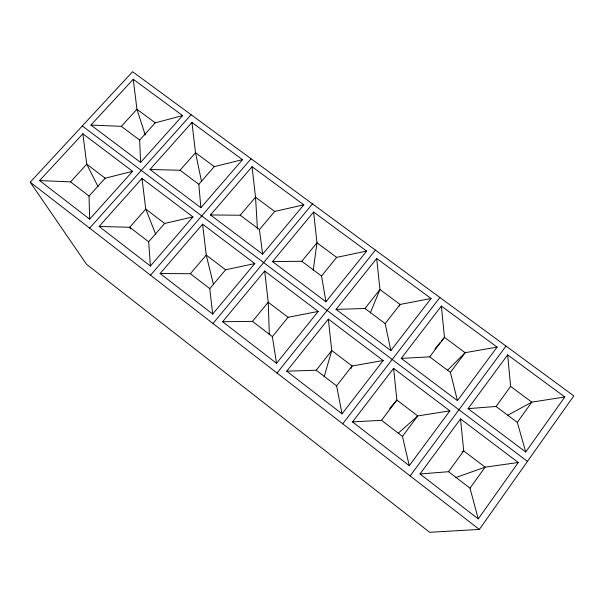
<?xml version="1.0" encoding="UTF-8"?>
<svg xmlns="http://www.w3.org/2000/svg" width="604" height="604" viewBox="0 0 604 604"><rect width="100%" height="100%" fill="white"/><g stroke="black" fill="none" stroke-linecap="round" stroke-linejoin="round"><path stroke-width="0.91" d="M313.219 270.464L316.972 242.793L313.612 212.034L366.658 251.09L325.941 301.789L272.502 261.6L313.612 212.034M324.144 376.775L331.755 350.531L328.319 319.086L383.2 360.512L342.038 413.838L286.741 371.181L328.319 319.086M370.282 312.985L379.939 289.497L376.692 258.474L431.06 298.504L390.856 350.592L336.058 309.391L376.692 258.474M350.984 368.553L352.094 365.994L383.2 360.512M399.221 306.115L400.09 304.446L431.06 298.504M479.327 529.429L573.8 395.877L132.586 71.702L30.2 182.181L86.553 264.31L429.655 532.298L479.327 529.429L30.2 182.181M478.255 518.904L518.292 462.505L460.535 418.897L420.006 473.974L478.255 518.904L470.018 488.16L448.553 471.701L420.006 473.974M525.737 452.011L564.808 396.964L507.647 354.88L468.07 408.651L525.737 452.011L517.296 422.355L496.043 406.469L468.07 408.651M470.018 488.16L485.103 467.164L518.292 462.505M517.296 422.355L531.814 402.143L564.808 396.964M448.553 471.701L463.706 450.886L460.535 418.897M496.043 406.469L510.629 386.432L507.647 354.88M410.124 475.922L506.001 346.062M409.255 465.684L449.874 410.856L393.589 368.357L352.51 421.917L409.255 465.684L402.453 436.36L381.532 420.316L352.51 421.917M457.432 400.656L497.092 347.111L441.35 306.077L401.23 358.391L457.432 400.656L450.403 372.351L429.678 356.858L401.23 358.391M402.453 436.36L417.749 415.937L449.874 410.856M450.403 372.351L465.133 352.683L497.092 347.111M381.532 420.316L396.888 400.067L393.589 368.357M429.678 356.858L444.469 337.364L441.35 306.077M342.71 423.804L439.893 297.493M342.038 413.838L336.602 385.865L352.094 365.994L331.755 350.531L316.202 370.222L286.741 371.181M390.856 350.592L385.163 323.585L400.09 304.446L379.939 289.497L364.952 308.478L336.058 309.391M277.017 373.008L375.409 250.109M276.534 363.314L318.195 311.438L264.673 271.037L222.627 321.728L276.534 363.314L272.389 336.632L252.495 321.381L222.627 321.728M272.389 336.632L288.063 317.304L318.195 311.438M325.941 301.789L321.532 276.02L336.639 257.38L366.658 251.09M252.495 321.381L268.221 302.211L264.673 271.037M272.502 261.6L301.811 261.275L316.972 242.793L336.639 257.38M434.948 348.916L440.301 342.415M441.494 340.973L444.469 337.364L465.133 352.683L447.3 370.494M212.978 323.495L312.487 203.88M212.676 314.057L254.79 263.578L202.582 224.167L160.105 273.506L212.676 314.057L209.762 288.614L190.358 273.74L160.105 273.506M262.634 254.178L303.82 204.824L252.049 166.712L210.494 214.979L262.634 254.178L259.441 229.603L240.196 215.213L210.494 214.979M209.762 288.614L225.602 269.799L254.79 263.578M259.441 229.603L274.714 211.453L303.82 204.824M190.358 273.74L206.251 255.077L202.582 224.167M240.196 215.213L255.522 197.214L252.049 166.712M389.663 408.538L396.888 400.067L417.749 415.937L398.323 433.159M150.532 275.22L251.083 158.761M150.404 266.024L192.948 216.889L142 178.429L99.124 226.47L150.404 266.024L148.66 241.774L164.658 223.45L192.948 216.889M200.868 207.738L242.483 159.675L191.944 122.469L149.981 169.482L200.868 207.738L198.837 184.296L214.269 166.621L242.483 159.675M149.981 169.482L180.045 170.252L195.522 152.714L191.944 122.469M89.626 228.123L191.136 114.715M89.656 219.161L132.593 171.325L82.861 133.778L39.622 180.573L89.656 219.161L89.037 196.058L105.179 178.203L132.593 171.325M140.589 162.416L182.612 115.598L133.257 79.26L90.917 125.066L140.589 162.416L139.66 140.068L155.243 122.838L182.612 115.598M39.622 180.573L70.555 181.88L86.734 164.182L82.861 133.778M90.917 125.066L121.313 126.349L136.934 109.264L133.257 79.26M507.858 415.19L531.814 402.143L510.629 386.432M462.03 451.694L463.706 450.886L485.103 467.164L455.922 477.507M99.124 226.47L129.724 227.255L148.66 241.774M155.243 122.838L136.934 109.264L145.277 135.077M214.269 166.621L195.522 152.714L201.487 181.306M274.714 211.453L255.522 197.214L257.463 229.044M121.313 126.349L139.66 140.068M180.045 170.252L198.837 184.296M301.811 261.275L321.532 276.02M364.952 308.478L385.163 323.585M82.303 125.957L527.481 461.365M105.179 178.203L86.734 164.182L98.09 186.742M164.658 223.45L145.768 209.082L142 178.429M225.602 269.799L206.251 255.077L213.431 284.318M288.063 317.304L268.221 302.211L269.346 334.759M70.555 181.88L89.037 196.058M316.202 370.222L336.602 385.865M130.524 228.954L129.724 227.255L145.768 209.082L155.764 234.473"/></g></svg>
